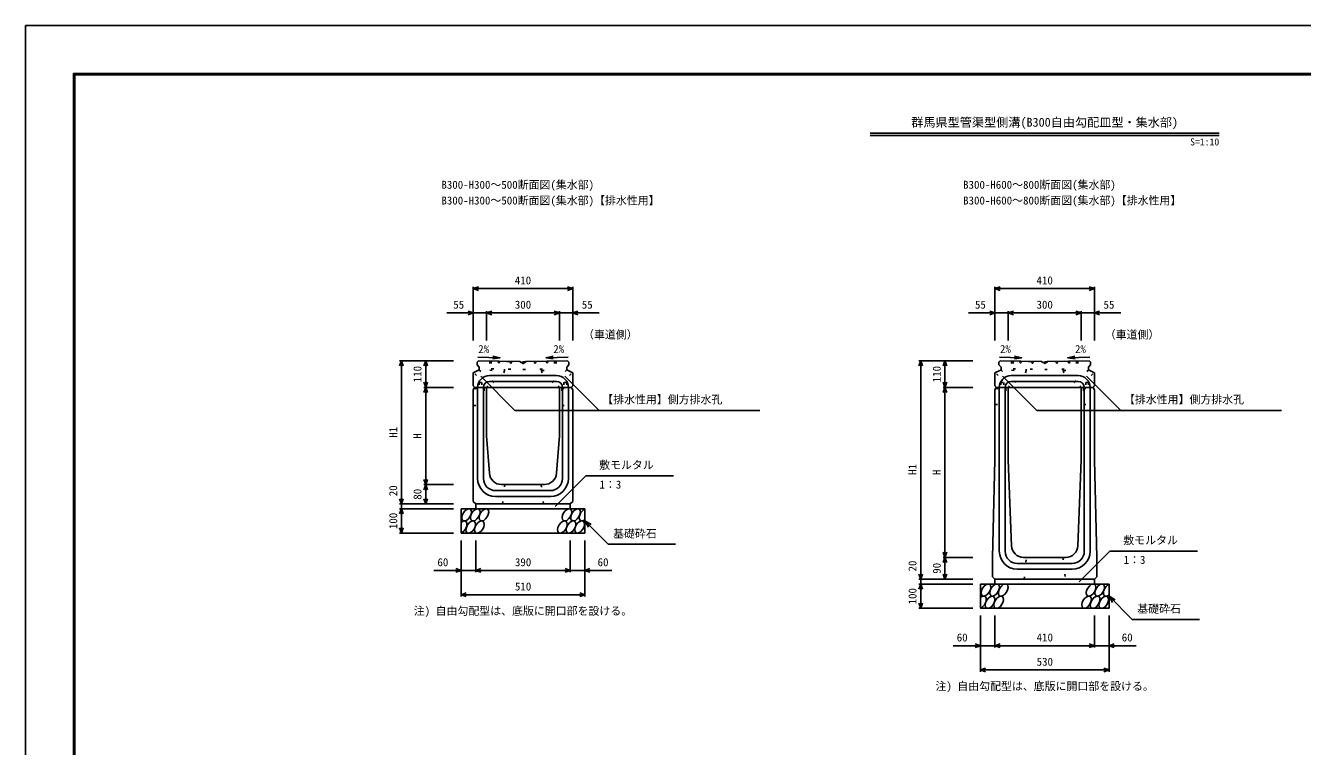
# Model space of a CAD drawing. Units: millimetres, scale not verified. Extents: x -12600 to 12600, y -5940 to 5940.
# Drawn here: x -12600 to -7338, y -2970 to 0 of the extents above; entities that cross this region are included whole.
import ezdxf
from ezdxf.enums import TextEntityAlignment as Align

# ---------------------------------------------------------------- set-up
doc = ezdxf.new("R2010")
doc.units = ezdxf.units.MM
doc.header["$LTSCALE"] = 40
doc.linetypes.add('DOTTED', pattern=[1.75, 0.25, -1.5])
for name, color, linetype, lineweight in [('0-0_DIM', 7, 'Continuous', 25), ('0-1_Defpoints', 5, 'Continuous', 25), ('0-2_HATCH', 6, 'Continuous', 25), ('0-5_OUTLINE', 3, 'Continuous', 25), ('0-6_OUTLINE2', 4, 'DOTTED', 25), ('0-7_TXT', 7, 'Continuous', 25), ('0-8_WAKU', 3, 'Continuous', 25)]:
    doc.layers.add(name, color=color, linetype=linetype, lineweight=lineweight)
doc.styles.add('ＭＳ ゴシック', font='')
doc.styles.get('ＭＳ ゴシック').set_extended_font_data('MS Gothic')

msp = doc.modelspace()

# ---------------------------------------------------------------- linework, layer by layer
at = {"layer": '0-0_DIM'}
for p, q in [((-10755, -1076.3), (-10755, -1297.94)), ((-10345, -1083.8), (-10755, -1083.8)), ((-10345, -1076.3), (-10345, -1297.94)), ((-8605, -1076.3), (-8605, -1297.94)), ((-8195, -1083.8), (-8605, -1083.8)), ((-8195, -1076.3), (-8195, -1297.94)), ((-10863.38, -1183.8), (-10755, -1183.8)), ((-10700, -1183.8), (-10755, -1183.8)), ((-10700, -1176.3), (-10700, -1297.94)), ((-10700, -1183.8), (-10400, -1183.8)), ((-10400, -1176.3), (-10400, -1297.94)), ((-10400, -1183.8), (-10345, -1183.8)), ((-10236.62, -1183.8), (-10345, -1183.8)), ((-8713.38, -1183.8), (-8605, -1183.8)), ((-8550, -1183.8), (-8605, -1183.8)), ((-8550, -1176.3), (-8550, -1297.94)), ((-8550, -1183.8), (-8250, -1183.8)), ((-8250, -1176.3), (-8250, -1297.94)), ((-8250, -1183.8), (-8195, -1183.8)), ((-8086.62, -1183.8), (-8195, -1183.8)), ((-11058.5, -1380.94), (-10836, -1380.94)), ((-11051, -1380.94), (-11051, -1970.94)), ((-10951, -1490.94), (-10951, -1380.94)), ((-8918.5, -1380.94), (-8696, -1380.94)), ((-8911, -1380.94), (-8911, -2280.94)), ((-8811, -1490.94), (-8811, -1380.94)), ((-10724.27, -1444.47), (-10583.03, -1585.71)), ((-10377.88, -1444.47), (-10236.64, -1585.71)), ((-8574.27, -1444.47), (-8433.03, -1585.71)), ((-8227.88, -1444.47), (-8086.64, -1585.71)), ((-10958.5, -1490.94), (-10836, -1490.94)), ((-10951, -1490.94), (-10951, -1890.94)), ((-8818.5, -1490.94), (-8696, -1490.94)), ((-8811, -1490.94), (-8811, -2190.94)), ((-10583.03, -1585.71), (-9573.78, -1585.71)), ((-8433.03, -1585.71), (-7423.78, -1585.71)), ((-10958.5, -1890.94), (-10836, -1890.94)), ((-10951, -1890.94), (-10951, -1970.94)), ((-10417.89, -1981.75), (-10291.66, -1855.52)), ((-10291.66, -1855.52), (-9930.19, -1855.52)), ((-11058.5, -1970.94), (-10836, -1970.94)), ((-11058.5, -1990.94), (-10836, -1990.94)), ((-11051, -1970.94), (-11051, -1990.94)), ((-11051, -1990.94), (-11051, -2090.94)), ((-10295, -2040.94), (-10199.24, -2136.7)), ((-10295, -2040.94), (-10269.02, -2055.94)), ((-10295, -2040.94), (-10280, -2066.92)), ((-11058.5, -2090.94), (-10836, -2090.94)), ((-10805, -2352.31), (-10805, -2120.94)), ((-10745, -2252.31), (-10745, -2120.94)), ((-10355, -2252.31), (-10355, -2120.94)), ((-10295, -2352.31), (-10295, -2120.94)), ((-10199.24, -2136.7), (-9921.69, -2136.7)), ((-8818.5, -2190.94), (-8696, -2190.94)), ((-8811, -2190.94), (-8811, -2280.94)), ((-8257.89, -2291.75), (-8131.66, -2165.52)), ((-8131.66, -2165.52), (-7770.19, -2165.52)), ((-10805, -2244.81), (-10916.79, -2244.81)), ((-10805, -2244.81), (-10745, -2244.81)), ((-10745, -2244.81), (-10355, -2244.81)), ((-10295, -2244.81), (-10355, -2244.81)), ((-10295, -2244.81), (-10183.21, -2244.81)), ((-8918.5, -2280.94), (-8696, -2280.94)), ((-8918.5, -2300.94), (-8696, -2300.94)), ((-8911, -2280.94), (-8911, -2300.94)), ((-8911, -2300.94), (-8911, -2400.94)), ((-10805, -2344.81), (-10295, -2344.81)), ((-8135, -2350.94), (-8039.24, -2446.7)), ((-8135, -2350.94), (-8109.02, -2365.94)), ((-8135, -2350.94), (-8120, -2376.92)), ((-8918.5, -2400.94), (-8696, -2400.94)), ((-8665, -2662.31), (-8665, -2430.94)), ((-8605, -2562.31), (-8605, -2430.94)), ((-8195, -2562.31), (-8195, -2430.94)), ((-8135, -2662.31), (-8135, -2430.94)), ((-8039.24, -2446.7), (-7761.69, -2446.7)), ((-8665, -2554.81), (-8776.79, -2554.81)), ((-8665, -2554.81), (-8605, -2554.81)), ((-8605, -2554.81), (-8195, -2554.81)), ((-8135, -2554.81), (-8195, -2554.81)), ((-8135, -2554.81), (-8023.21, -2554.81)), ((-8665, -2654.81), (-8135, -2654.81))]:
    msp.add_line(p, q, dxfattribs=at)
for points in [[(-10733.86, -1091.5), (-10755, -1083.8), (-10733.86, -1076.11)], [(-10366.14, -1076.11), (-10345, -1083.8), (-10366.14, -1091.5)], [(-8583.86, -1091.5), (-8605, -1083.8), (-8583.86, -1076.11)], [(-8216.14, -1076.11), (-8195, -1083.8), (-8216.14, -1091.5)], [(-10776.14, -1176.11), (-10755, -1183.8), (-10776.14, -1191.5)], [(-10678.86, -1191.5), (-10700, -1183.8), (-10678.86, -1176.11)], [(-10421.14, -1176.11), (-10400, -1183.8), (-10421.14, -1191.5)], [(-10323.86, -1176.11), (-10345, -1183.8), (-10323.86, -1191.5)], [(-8626.14, -1176.11), (-8605, -1183.8), (-8626.14, -1191.5)], [(-8528.86, -1191.5), (-8550, -1183.8), (-8528.86, -1176.11)], [(-8271.14, -1176.11), (-8250, -1183.8), (-8271.14, -1191.5)], [(-8173.86, -1176.11), (-8195, -1183.8), (-8173.86, -1191.5)], [(-11043.3, -1402.09), (-11051, -1380.94), (-11058.7, -1402.09)], [(-10958.7, -1402.09), (-10951, -1380.94), (-10943.3, -1402.09)], [(-8903.3, -1402.09), (-8911, -1380.94), (-8918.7, -1402.09)], [(-8818.7, -1402.09), (-8811, -1380.94), (-8803.3, -1402.09)], [(-10958.7, -1469.8), (-10951, -1490.94), (-10943.3, -1469.8)], [(-8818.7, -1469.8), (-8811, -1490.94), (-8803.3, -1469.8)], [(-10958.7, -1512.09), (-10951, -1490.94), (-10943.3, -1512.09)], [(-8818.7, -1512.09), (-8811, -1490.94), (-8803.3, -1512.09)], [(-10943.3, -1869.8), (-10951, -1890.94), (-10958.7, -1869.8)], [(-10958.7, -1912.09), (-10951, -1890.94), (-10943.3, -1912.09)], [(-11043.3, -1949.8), (-11051, -1970.94), (-11058.7, -1949.8)], [(-11043.3, -2012.09), (-11051, -1990.94), (-11058.7, -2012.09)], [(-10943.3, -1949.8), (-10951, -1970.94), (-10958.7, -1949.8)], [(-11043.3, -2069.8), (-11051, -2090.94), (-11058.7, -2069.8)], [(-8803.3, -2169.8), (-8811, -2190.94), (-8818.7, -2169.8)], [(-8818.7, -2212.09), (-8811, -2190.94), (-8803.3, -2212.09)], [(-10826.14, -2237.11), (-10805, -2244.81), (-10826.14, -2252.5)], [(-10723.86, -2252.5), (-10745, -2244.81), (-10723.86, -2237.11)], [(-10376.14, -2237.11), (-10355, -2244.81), (-10376.14, -2252.5)], [(-10273.86, -2237.11), (-10295, -2244.81), (-10273.86, -2252.5)], [(-8903.3, -2259.8), (-8911, -2280.94), (-8918.7, -2259.8)], [(-8803.3, -2259.8), (-8811, -2280.94), (-8818.7, -2259.8)], [(-8903.3, -2322.09), (-8911, -2300.94), (-8918.7, -2322.09)], [(-10783.86, -2352.5), (-10805, -2344.81), (-10783.86, -2337.11)], [(-10316.14, -2337.11), (-10295, -2344.81), (-10316.14, -2352.5)], [(-8903.3, -2379.8), (-8911, -2400.94), (-8918.7, -2379.8)], [(-8686.14, -2547.11), (-8665, -2554.81), (-8686.14, -2562.5)], [(-8583.86, -2562.5), (-8605, -2554.81), (-8583.86, -2547.11)], [(-8216.14, -2547.11), (-8195, -2554.81), (-8216.14, -2562.5)], [(-8113.86, -2547.11), (-8135, -2554.81), (-8113.86, -2562.5)], [(-8643.86, -2662.5), (-8665, -2654.81), (-8643.86, -2647.11)], [(-8156.14, -2647.11), (-8135, -2654.81), (-8156.14, -2662.5)]]:
    msp.add_lwpolyline(points, dxfattribs=at)
at = {"layer": '0-1_Defpoints'}
msp.add_lwpolyline([(-12600, -5940), (-4200, -5940), (-4200, 0), (-12600, 0)], close=True, dxfattribs=at)
at = {"layer": '0-2_HATCH', "linetype": 'DOTTED'}
for p, q in [((-10686.5, -1382.28), (-10686.5, -1420.29)), ((-10686.5, -1420.29), (-10626.74, -1421.45)), ((-10680.5, -1382.4), (-10680.5, -1414.4)), ((-10626.74, -1415.45), (-10626.74, -1421.45)), ((-10473.26, -1415.45), (-10473.26, -1421.45)), ((-10473.26, -1421.45), (-10413.5, -1420.29)), ((-10419.5, -1382.4), (-10419.5, -1414.4)), ((-10413.5, -1382.28), (-10413.5, -1420.29)), ((-8536.5, -1382.28), (-8536.5, -1420.29)), ((-8536.5, -1420.29), (-8476.74, -1421.45)), ((-8530.5, -1382.4), (-8530.5, -1414.4)), ((-8476.74, -1415.45), (-8476.74, -1421.45)), ((-8323.26, -1415.45), (-8323.26, -1421.45)), ((-8323.26, -1421.45), (-8263.5, -1420.29)), ((-8269.5, -1382.4), (-8269.5, -1414.4)), ((-8263.5, -1382.28), (-8263.5, -1420.29))]:
    msp.add_line(p, q, dxfattribs=at)
for points in [[(-10686.5, -1382.28), (-10550, -1384.93), (-10413.5, -1382.28)], [(-10680.5, -1414.4), (-10550, -1416.95), (-10419.5, -1414.4)], [(-8536.5, -1382.28), (-8400, -1384.93), (-8263.5, -1382.28)], [(-8530.5, -1414.4), (-8400, -1416.95), (-8269.5, -1414.4)]]:
    msp.add_lwpolyline(points, dxfattribs=at)
for points in [[(-10649.92, -1382.99), (-10654.25, -1387.15), (-10650.09, -1391.48), (-10645.76, -1387.32)], [(-10599.93, -1383.99), (-10604.26, -1388.15), (-10600.1, -1392.48), (-10595.77, -1388.32)], [(-10550, -1384.93), (-10545.76, -1389.17), (-10550, -1393.42), (-10554.24, -1389.17)], [(-10500.07, -1383.99), (-10495.74, -1388.15), (-10499.9, -1392.48), (-10504.23, -1388.32)], [(-10450.08, -1382.99), (-10445.75, -1387.15), (-10449.91, -1391.48), (-10454.24, -1387.32)], [(-8499.92, -1382.99), (-8504.25, -1387.15), (-8500.09, -1391.48), (-8495.76, -1387.32)], [(-8449.93, -1383.99), (-8454.26, -1388.15), (-8450.1, -1392.48), (-8445.77, -1388.32)], [(-8400, -1384.93), (-8395.76, -1389.17), (-8400, -1393.42), (-8404.24, -1389.17)], [(-8350.07, -1383.99), (-8345.74, -1388.15), (-8349.9, -1392.48), (-8354.23, -1388.32)], [(-8300.08, -1382.99), (-8295.75, -1387.15), (-8299.91, -1391.48), (-8304.24, -1387.32)]]:
    msp.add_lwpolyline(points, close=True, dxfattribs=at)
at = {"layer": '0-2_HATCH'}
for centre in [(-10782.11, -2015.94), (-10746.63, -2015.94), (-10711.16, -2015.94), (-10368.95, -2015.94), (-10333.48, -2015.94), (-10765.23, -2065.94), (-10729.75, -2065.94), (-10387.55, -2065.94), (-10352.07, -2065.94), (-10316.59, -2065.94), (-8642.11, -2325.94), (-8606.63, -2325.94), (-8571.16, -2325.94), (-8208.95, -2325.94), (-8173.48, -2325.94), (-8625.23, -2375.94), (-8589.75, -2375.94), (-8227.55, -2375.94), (-8192.07, -2375.94), (-8156.59, -2375.94)]:
    msp.add_ellipse(centre, major_axis=(14.54, 23.54), ratio=0.5792, dxfattribs=at)
for centre, start_param, end_param in [((-10298, -2015.94), 0.6666252, 4.1103269), ((-10800.7, -2065.94), 3.7419964, 7.318141), ((-8138, -2325.94), 0.6666252, 4.1103269), ((-8660.7, -2375.94), 3.7419964, 7.318141)]:
    msp.add_ellipse(centre, major_axis=(14.54, 23.54), ratio=0.5792, start_param=start_param, end_param=end_param, dxfattribs=at)
at = {"layer": '0-5_OUTLINE'}
for p, q in [((-10755, -1430.94), (-10730, -1417.94)), ((-10733.21, -1381.37), (-10739, -1387.1)), ((-10739, -1387.1), (-10739, -1397.94)), ((-10739, -1397.94), (-10730, -1407.94)), ((-10733.21, -1381.37), (-10562.11, -1384.71)), ((-10730, -1407.94), (-10730, -1417.94)), ((-10541, -1387.94), (-10537.89, -1384.71)), ((-10361, -1397.94), (-10370, -1407.94)), ((-10370, -1407.94), (-10370, -1417.94)), ((-10345, -1430.94), (-10370, -1417.94)), ((-10361, -1387.1), (-10361, -1397.94)), ((-8605, -1430.94), (-8580, -1417.94)), ((-8583.21, -1381.37), (-8589, -1387.1)), ((-8589, -1387.1), (-8589, -1397.94)), ((-8589, -1397.94), (-8580, -1407.94)), ((-8583.21, -1381.37), (-8412.11, -1384.71)), ((-8580, -1407.94), (-8580, -1417.94)), ((-8391, -1387.94), (-8387.89, -1384.71)), ((-8211, -1397.94), (-8220, -1407.94)), ((-8220, -1407.94), (-8220, -1417.94)), ((-8195, -1430.94), (-8220, -1417.94)), ((-8211, -1387.1), (-8211, -1397.94)), ((-10755, -1484.94), (-10755, -1430.94)), ((-10345, -1484.94), (-10345, -1430.94)), ((-8605, -1484.94), (-8605, -1430.94)), ((-8195, -1484.94), (-8195, -1430.94)), ((-10755, -1484.94), (-10749, -1490.94)), ((-10750, -1490.94), (-10755, -1500.94)), ((-10755, -1960.94), (-10755, -1500.94)), ((-10750, -1490.94), (-10350, -1490.94)), ((-10700, -1490.94), (-10700, -1690.94)), ((-10400, -1490.94), (-10400, -1690.94)), ((-10351, -1490.94), (-10345, -1484.94)), ((-10345, -1500.94), (-10350, -1490.94)), ((-10345, -1960.94), (-10345, -1500.94)), ((-8599, -1490.94), (-8605, -1484.94)), ((-8605, -1500.94), (-8600, -1490.94)), ((-8605, -1500.94), (-8605, -1790.94)), ((-8200, -1490.94), (-8600, -1490.94)), ((-8250, -1490.94), (-8250, -1790.94)), ((-8201, -1490.94), (-8195, -1484.94)), ((-8195, -1500.94), (-8200, -1490.94)), ((-8195, -1500.94), (-8195, -1790.94)), ((-10688.47, -1844.68), (-10700, -1690.94)), ((-10411.53, -1844.68), (-10400, -1690.94)), ((-8605, -1790.94), (-8615, -2190.94)), ((-8250, -1790.94), (-8263.2, -2142.82)), ((-8185, -2190.94), (-8195, -1790.94)), ((-10638.61, -1890.94), (-10461.39, -1890.94)), ((-10805, -1990.94), (-10295, -1990.94)), ((-10805, -2090.94), (-10805, -1990.94)), ((-10745, -1970.94), (-10755, -1960.94)), ((-10355, -1970.94), (-10745, -1970.94)), ((-10745, -1970.94), (-10745, -1990.94)), ((-10355, -1970.94), (-10345, -1960.94)), ((-10355, -1970.94), (-10355, -1990.94)), ((-10295, -2090.94), (-10295, -1990.94)), ((-10805, -2090.94), (-10295, -2090.94)), ((-8615, -2270.94), (-8615, -2190.94)), ((-8486.84, -2190.94), (-8313.16, -2190.94)), ((-8185, -2270.94), (-8185, -2190.94)), ((-8665, -2300.94), (-8135, -2300.94)), ((-8665, -2400.94), (-8665, -2300.94)), ((-8605, -2280.94), (-8615, -2270.94)), ((-8195, -2280.94), (-8605, -2280.94)), ((-8605, -2280.94), (-8605, -2300.94)), ((-8195, -2280.94), (-8185, -2270.94)), ((-8195, -2280.94), (-8195, -2300.94)), ((-8135, -2400.94), (-8135, -2300.94)), ((-8665, -2400.94), (-8135, -2400.94))]:
    msp.add_line(p, q, dxfattribs=at)
for points in [[(-10541, -1387.94), (-10559, -1387.94), (-10562.11, -1384.71)], [(-10537.89, -1384.71), (-10366.79, -1381.37), (-10361, -1387.1)], [(-8391, -1387.94), (-8409, -1387.94), (-8412.11, -1384.71)], [(-8387.89, -1384.71), (-8216.79, -1381.37), (-8211, -1387.1)], [(-8550, -1490.94), (-8550, -1790.94), (-8536.8, -2142.82)]]:
    msp.add_lwpolyline(points, dxfattribs=at)
for centre, start, end in [((-10638.61, -1840.94), 184.28915, 270), ((-10461.39, -1840.94), 270, 355.71085), ((-8486.84, -2140.94), 182.14759, 270), ((-8313.16, -2140.94), 270, 357.85241)]:
    msp.add_arc(centre, 50, start, end, dxfattribs=at)
at = {"layer": '0-6_OUTLINE2'}
for p, q in [((-10731.31, -1418.62), (-10645.59, -1490.94)), ((-10368.69, -1418.62), (-10454.41, -1490.94)), ((-8581.31, -1418.62), (-8495.59, -1490.94)), ((-8218.69, -1418.62), (-8304.41, -1490.94)), ((-10692.3, -1490.94), (-10753.36, -1430.09)), ((-10731, -1470.44), (-10719, -1470.44)), ((-10731, -1470.44), (-10731, -1495.44)), ((-10719, -1470.44), (-10719, -1495.44)), ((-10626.74, -1421.45), (-10641.5, -1490.94)), ((-10473.26, -1421.45), (-10458.5, -1490.94)), ((-10407.7, -1490.94), (-10346.64, -1430.09)), ((-10381, -1470.44), (-10369, -1470.44)), ((-10381, -1470.44), (-10381, -1495.44)), ((-10369, -1470.44), (-10369, -1495.44)), ((-8542.3, -1490.94), (-8603.36, -1430.09)), ((-8581, -1470.38), (-8569, -1470.38)), ((-8581, -1470.38), (-8581, -1495.38)), ((-8569, -1470.38), (-8569, -1495.38)), ((-8476.74, -1421.45), (-8491.5, -1490.94)), ((-8323.26, -1421.45), (-8308.5, -1490.94)), ((-8257.7, -1490.94), (-8196.64, -1430.09)), ((-8231, -1470.38), (-8219, -1470.38)), ((-8231, -1470.38), (-8231, -1495.38)), ((-8219, -1470.38), (-8219, -1495.38)), ((-10390, -1495.44), (-10390, -1565.94)), ((-10390, -1495.44), (-10347.75, -1495.44)), ((-8602.25, -1495.44), (-8560, -1495.44)), ((-8560, -1495.44), (-8560, -1560.94)), ((-8240, -1495.44), (-8240, -1560.94)), ((-8240, -1495.44), (-8197.75, -1495.44)), ((-10755, -1565.94), (-10710, -1565.94)), ((-10390, -1565.94), (-10345, -1565.94)), ((-8605, -1560.94), (-8560, -1560.94)), ((-8240, -1560.94), (-8195, -1560.94)), ((-10625, -1890.94), (-10635, -1970.94)), ((-10465, -1970.94), (-10475, -1890.94)), ((-8485, -2280.94), (-8475, -2190.94)), ((-8325, -2190.94), (-8315, -2280.94))]:
    msp.add_line(p, q, dxfattribs=at)
at = {"layer": '0-6_OUTLINE2', "linetype": 'Continuous'}
for p, q in [((-10688, -1441.94), (-10412, -1441.94)), ((-10688, -1465.94), (-10412, -1465.94)), ((-8538, -1441.94), (-8262, -1441.94)), ((-8538, -1465.94), (-8262, -1465.94)), ((-10737, -1490.94), (-10737, -1865.94)), ((-10713, -1490.94), (-10713, -1865.94)), ((-10387, -1490.94), (-10387, -1865.94)), ((-10363, -1490.94), (-10363, -1865.94)), ((-8587, -1490.94), (-8587, -2165.94)), ((-8563, -1490.94), (-8563, -2165.94)), ((-8237, -1490.94), (-8237, -2165.94)), ((-8213, -1490.94), (-8213, -2165.94)), ((-10663, -1915.94), (-10437, -1915.94)), ((-10663, -1939.94), (-10437, -1939.94)), ((-8513, -2215.94), (-8287, -2215.94)), ((-8513, -2239.94), (-8287, -2239.94))]:
    msp.add_line(p, q, dxfattribs=at)
at = {"layer": '0-6_OUTLINE2'}
msp.add_lwpolyline([(-10752.25, -1495.44), (-10710, -1495.44), (-10710, -1565.94)], dxfattribs=at)
at = {"layer": '0-6_OUTLINE2', "linetype": 'Continuous'}
for centre, radius, start, end in [((-10688, -1490.94), 49, 90, 180), ((-10688, -1490.94), 25, 90, 180), ((-10412, -1490.94), 49, 0, 90), ((-10412, -1490.94), 25, 0, 90), ((-8538, -1490.94), 49, 90, 180), ((-8538, -1490.94), 25, 90, 180), ((-8262, -1490.94), 49, 0, 90), ((-8262, -1490.94), 25, 0, 90), ((-10663, -1865.94), 74, 180, 270), ((-10663, -1865.94), 50, 180, 270), ((-10437, -1865.94), 50, 270, 0), ((-10437, -1865.94), 74, 270, 0), ((-8513, -2165.94), 74, 180, 270), ((-8513, -2165.94), 50, 180, 270), ((-8287, -2165.94), 50, 270, 0), ((-8287, -2165.94), 74, 270, 0)]:
    msp.add_arc(centre, radius, start, end, dxfattribs=at)
at = {"layer": '0-7_TXT'}
for p, q in [((-9119.18, -442.8), (-7680.82, -442.8)), ((-9119.18, -452.4), (-7680.82, -452.4)), ((-10645.29, -1368.48), (-10674.93, -1373.13)), ((-10454.71, -1368.48), (-10425.07, -1373.13)), ((-8495.29, -1368.48), (-8524.93, -1373.13)), ((-8304.71, -1368.48), (-8275.07, -1373.13))]:
    msp.add_line(p, q, dxfattribs=at)
for points in [[(-10735.71, -1366.76), (-10645.29, -1368.48), (-10674.73, -1362.71)], [(-10364.29, -1366.76), (-10454.71, -1368.48), (-10425.27, -1362.71)], [(-8585.71, -1366.76), (-8495.29, -1368.48), (-8524.73, -1362.71)], [(-8214.29, -1366.76), (-8304.71, -1368.48), (-8275.27, -1362.71)]]:
    msp.add_lwpolyline(points, dxfattribs=at)
at = {"layer": '0-8_WAKU', "lineweight": 50}
msp.add_lwpolyline([(-12400, -5740), (-4400, -5740), (-4400, -200), (-12400, -200)], close=True, dxfattribs=at)

# ---------------------------------------------------------------- texts
at = {"layer": '0-0_DIM', "style": 'ＭＳ ゴシック'}
for s, p in [('410', (-10583.75, -1076.3)), ('410', (-8433.75, -1076.3)), ('55', (-10837.34, -1176.3)), ('300', (-10583.75, -1176.3)), ('55', (-10307.66, -1176.3)), ('55', (-8687.34, -1176.3)), ('300', (-8433.75, -1176.3)), ('55', (-8157.66, -1176.3)), ('（車道側）', (-10302.57, -1299.65)), ('（車道側）', (-8152.57, -1299.65)), ('【排水性用】側方排水孔', (-10223.49, -1566.97)), ('【排水性用】側方排水孔', (-8073.49, -1566.97)), ('敷モルタル', (-10236.06, -1836.78)), ('1：3', (-10234.87, -1917.54)), ('基礎砕石', (-10178.68, -2119.53)), ('敷モルタル', (-8076.06, -2146.78)), ('60', (-10902.5, -2237.31)), ('390', (-10583.22, -2237.31)), ('60', (-10242.5, -2237.31)), ('1：3', (-8074.87, -2227.54)), ('510', (-10583.22, -2337.31)), ('基礎砕石', (-8018.68, -2429.53)), ('60', (-8762.5, -2547.31)), ('410', (-8433.22, -2547.31)), ('60', (-8082.5, -2547.31)), ('530', (-8433.22, -2647.31))]:
    msp.add_text(s, height=32.99, dxfattribs=at).set_placement(p, align=Align.BOTTOM_LEFT)
for s, p in [('110', (-10958.5, -1469.69)), ('110', (-8818.5, -1469.69)), ('H1', (-11058.5, -1698.44)), ('H', (-10958.5, -1702.19)), ('H1', (-8918.5, -1851.34)), ('H', (-8818.5, -1852.19)), ('20', (-11058.5, -1939.13)), ('80', (-10958.5, -1953.44)), ('100', (-11058.5, -2074.69)), ('20', (-8918.5, -2249.13)), ('90', (-8818.5, -2258.44)), ('100', (-8918.5, -2384.69))]:
    msp.add_text(s, height=32.99, rotation=90, dxfattribs=at).set_placement(p, align=Align.BOTTOM_LEFT)
at = {"layer": '0-7_TXT', "style": 'ＭＳ ゴシック'}
for s, height, p in [('群馬県型管渠型側溝(B300自由勾配皿型・集水部)', 36.66, (-8950, -427.8)), ('S', 29.33, (-7800.82, -502.8)), ('=', 29.33, (-7780.82, -502.8)), ('1', 29.33, (-7760.82, -502.8)), (':', 29.33, (-7740.82, -502.8)), ('1', 29.33, (-7720.82, -502.8)), ('0', 29.33, (-7700.82, -502.8)), ('B300-H300～500断面図(集水部)', 32.99, (-10886.24, -682.34)), ('B300-H600～800断面図(集水部)', 32.99, (-8736.24, -682.34)), ('B300-H300～500断面図(集水部)【排水性用】', 32.99, (-10886.24, -747.21)), ('B300-H600～800断面図(集水部)【排水性用】', 32.99, (-8736.24, -747.21)), ('2%', 32.99, (-10734.25, -1359.15)), ('2%', 32.99, (-10425.14, -1359.15)), ('2%', 32.99, (-8584.25, -1359.15)), ('2%', 32.99, (-8275.14, -1359.15)), ('注) 自由勾配型は、底版に開口部を設ける。', 32.99, (-11000, -2438)), ('注) 自由勾配型は、底版に開口部を設ける。', 32.99, (-8850, -2748))]:
    msp.add_text(s, height=height, dxfattribs=at).set_placement(p, align=Align.BOTTOM_LEFT)

doc.saveas('drawing.dxf')
